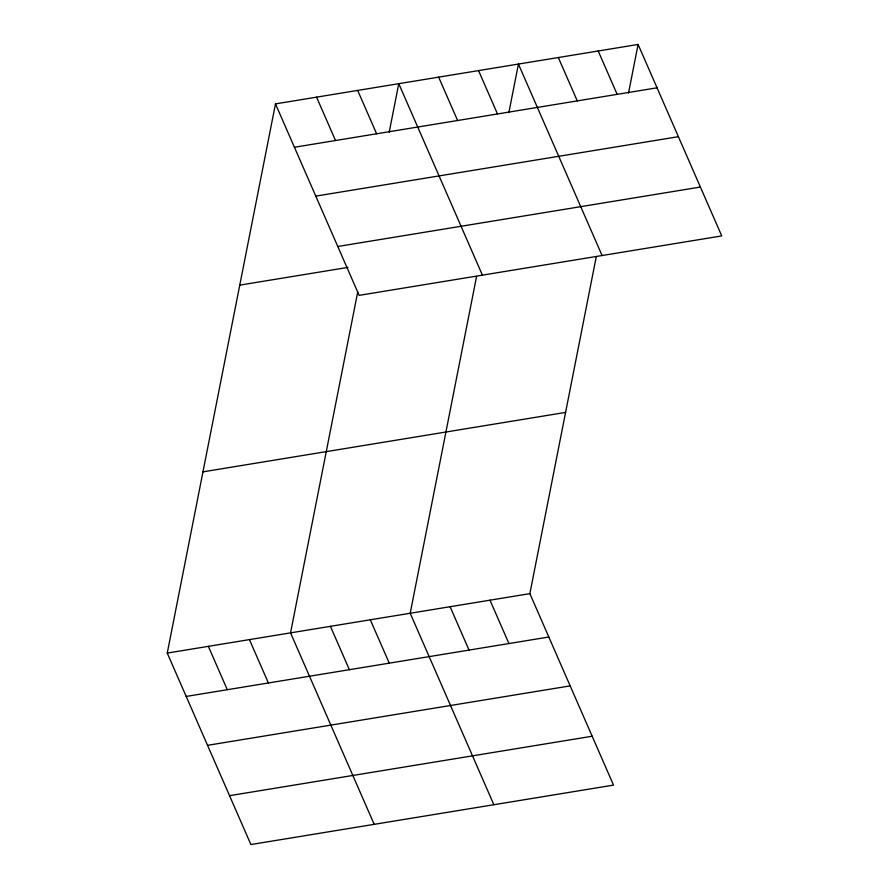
<?xml version="1.0" encoding="UTF-8"?>
<svg xmlns="http://www.w3.org/2000/svg" width="889" height="889" viewBox="0 0 889 889"><rect width="100%" height="100%" fill="white"/><g stroke="black" fill="none" stroke-linecap="round" stroke-linejoin="round"><path stroke-width="1.33" d="M596.252 256.81L529.866 593.641L613.521 785.109L250.898 844.55L167.254 653.082L275.479 103.891L638.102 44.45L721.746 235.918L359.134 295.359L275.479 103.891M357.722 291.97L290.547 632.879L374.191 824.336M389.193 132.272L398.772 83.677L482.416 275.146M476.582 276.423L410.207 613.254L493.862 804.723M508.864 112.659L518.431 64.064L602.086 255.532M628.523 93.045L638.102 44.45M294.426 147.252L657.049 87.811M315.773 196.125L678.396 136.684M337.776 246.486L700.399 187.046M239.763 285.125L347.988 267.389M202.97 471.848L565.582 412.407M167.254 653.082L529.866 593.641M186.201 696.443L548.813 637.013M207.548 745.326L570.171 685.886M229.551 795.677L592.174 736.236M598.208 50.984L617.155 94.356M558.325 57.529L577.272 100.89M478.549 70.598L497.496 113.97M438.655 77.143L457.602 120.504M357.678 90.411L376.614 133.783M316.573 97.157L335.52 140.518M489.983 600.186L508.93 643.547M450.09 606.72L469.036 650.081M370.313 619.8L389.26 663.161M330.43 626.334L349.377 669.706M249.442 639.613L268.389 682.974M208.348 646.347L227.295 689.708"/></g></svg>
